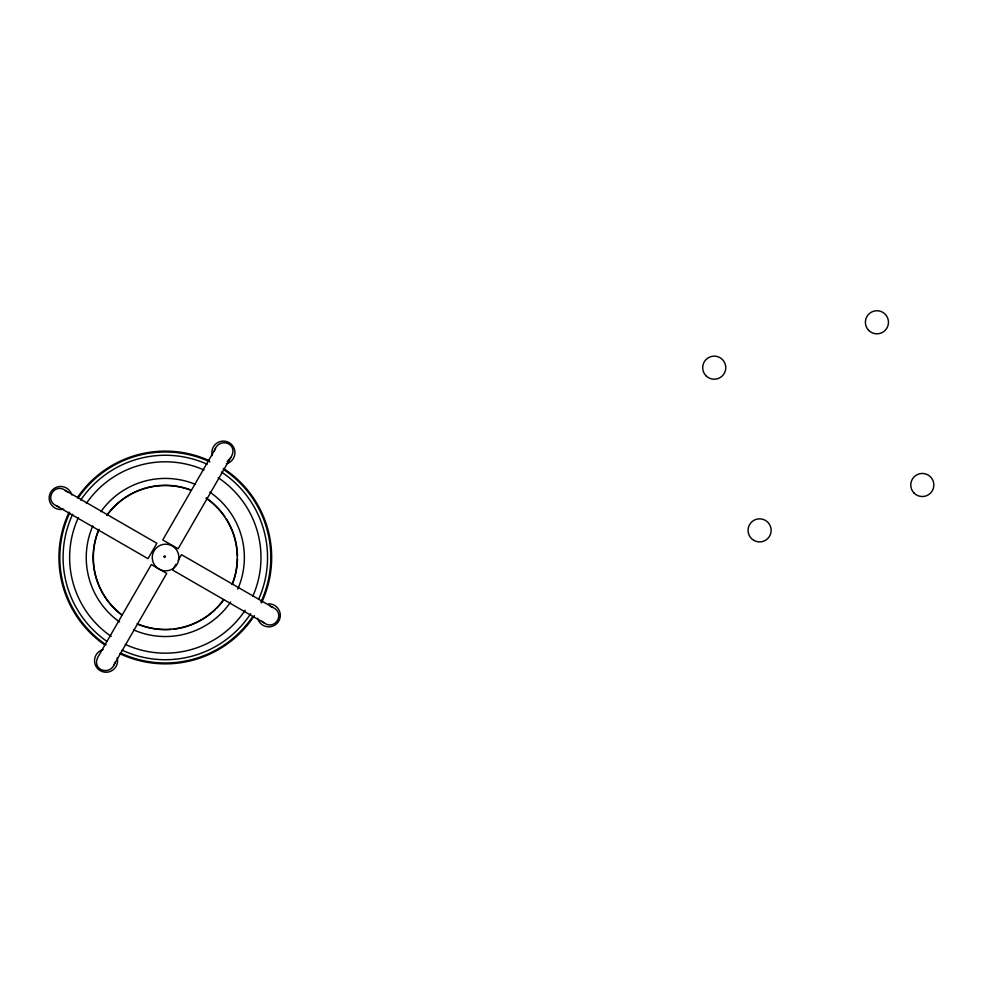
<?xml version="1.0" encoding="UTF-8"?>
<svg xmlns="http://www.w3.org/2000/svg" width="983" height="983" viewBox="0 0 983 983"><rect width="100%" height="100%" fill="white"/><g stroke="black" fill="none" stroke-linecap="round" stroke-linejoin="round"><path stroke-width="1.47" d="M113.942 664.864L166.729 573.421L151.345 564.537L98.558 655.98C90.018 670.05 111.177 677.213 115.097 662.247M214.38 451.099C218.287 436.12 239.459 443.296 230.919 457.365L178.132 548.797L162.748 539.925L215.535 448.481M175.896 564.353L172.603 570.054L264.046 622.853C275.228 631.025 285.586 613.073 272.93 607.469L181.486 554.682L178.193 560.371M230.919 457.365L227.147 461.531M65.431 490.492C54.249 482.321 43.879 500.273 56.547 505.876L147.991 558.663L156.862 543.28L65.431 490.492L67.741 492.176M56.547 505.876L59.164 507.031M270.313 606.314L272.93 607.469M261.736 621.17L264.046 622.853M268.777 603.783A11.55 11.55 0 0 1 280.278 614.326A11.55 11.55 0 0 1 270.78 626.699A11.55 11.55 0 0 1 257.62 618.319M212.242 455.62A11.55 11.55 0 0 1 220.413 441.478A11.55 11.55 0 0 1 234.544 449.636A11.55 11.55 0 0 1 226.385 463.779M63.686 509.157A11.55 11.55 0 0 1 49.543 500.998A11.55 11.55 0 0 1 57.702 486.855A11.55 11.55 0 0 1 71.845 495.027M223.46 468.424A106.373 106.373 0 0 1 261.49 602.898M254.376 615.641A106.373 106.373 0 0 1 119.889 653.67M104.714 644.909A106.373 106.373 0 0 1 69.129 512.069M77.878 496.894A106.373 106.373 0 0 1 209.391 460.683M223.252 469.333A105.488 105.488 0 0 1 260.9 602.087M252.606 616.697A105.488 105.488 0 0 1 120.7 653.081M106.09 644.774A105.488 105.488 0 0 1 69.707 512.88M78.013 498.258A105.488 105.488 0 0 1 209.907 461.887M237.481 558.922A72.189 72.189 0 0 1 232.283 584.43M223.891 599.667A72.189 72.189 0 0 1 216.358 608.526M215.326 609.534A72.189 72.189 0 0 1 174.003 629.145M171.103 629.439A72.189 72.189 0 0 1 138.357 624.451M121.941 615.198A72.189 72.189 0 0 1 98.337 530.537M106.729 515.289A72.189 72.189 0 0 1 145.238 488.133M146.627 487.752A72.189 72.189 0 0 1 183.993 487.752M185.382 488.133A72.189 72.189 0 0 1 190.899 489.976M206.307 498.062A72.189 72.189 0 0 1 224.726 516.493M226.336 518.913A72.189 72.189 0 0 1 237.481 556.046M206.16 498.27A71.931 71.931 0 0 1 232.049 584.332M223.682 599.519A71.931 71.931 0 0 1 137.104 623.664M122.101 614.989A71.931 71.931 0 0 1 99.123 529.284M106.938 515.448A71.931 71.931 0 0 1 190.8 490.222M218.14 477.701A95.683 95.683 0 0 1 252.828 596.14M245.086 610.308A95.683 95.683 0 0 1 125.296 644.393M111.251 636.431A95.683 95.683 0 0 1 78.394 517.476M86.357 503.431A95.683 95.683 0 0 1 203.972 469.96M209.821 492.151A79.058 79.058 0 0 1 237.763 589.112M230.636 602.001A79.058 79.058 0 0 1 133.688 629.943M119.57 621.969A79.058 79.058 0 0 1 92.844 525.856M100.819 511.75A79.058 79.058 0 0 1 195.568 484.435M221.458 472.049A102.232 102.232 0 0 1 258.578 599.347M250.739 613.638A102.232 102.232 0 0 1 122.076 650.132M106.692 641.235A102.232 102.232 0 0 1 72.668 514.256M80.704 500.089A102.232 102.232 0 0 1 207.18 464.222M117.235 657.725A11.55 11.55 0 0 1 109.064 671.868A11.55 11.55 0 0 1 94.921 663.697A11.55 11.55 0 0 1 103.092 649.554M163.878 556.55C165.341 559.696 166.139 553.921 163.878 556.55M753.826 540.367A11.55 11.55 0 0 0 771.151 530.365A11.55 11.55 0 0 0 753.826 520.376A11.55 11.55 0 0 0 753.826 540.367M706.064 375.838A11.55 11.55 0 0 0 725.38 370.665A11.55 11.55 0 0 0 711.237 356.522A11.55 11.55 0 0 0 706.064 375.838M868.763 330.448A11.55 11.55 0 0 0 888.079 325.275A11.55 11.55 0 0 0 873.936 311.132A11.55 11.55 0 0 0 868.763 330.448M914.141 493.159A11.55 11.55 0 0 0 933.457 487.973A11.55 11.55 0 0 0 919.314 473.843A11.55 11.55 0 0 0 914.141 493.159M157.403 568.039A13.32 13.32 0 0 0 178.795 559.364A13.32 13.32 0 0 0 160.585 545.184A13.32 13.32 0 0 0 157.403 568.039"/></g></svg>
